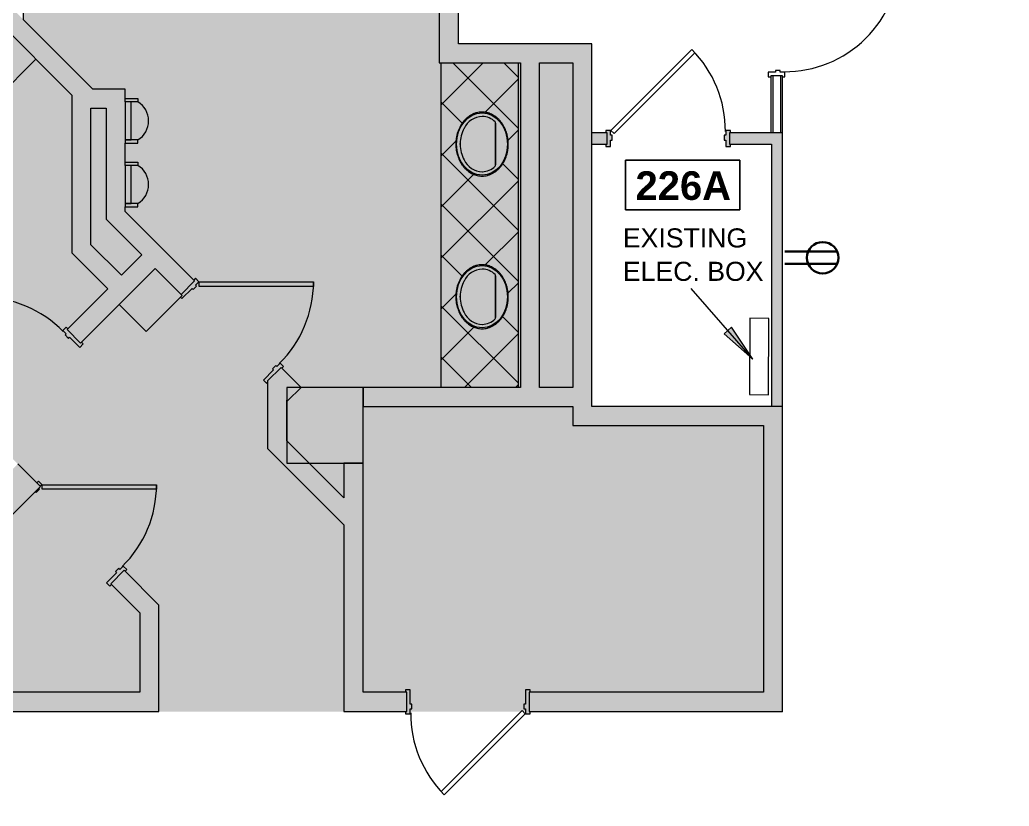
# Model space of a CAD drawing. Header units: inches. Extents: x 1180 to 3050, y -149 to 1363.
# Drawn here: x 2078.4 to 2389.6, y 404.1 to 651.3 of the extents above; entities that cross this region are included whole.
import ezdxf

# ---------------------------------------------------------------- set-up
doc = ezdxf.new("R2010")
doc.units = ezdxf.units.IN
doc.header["$MEASUREMENT"] = 0
for name, color, linetype, lineweight in [('A-ANNO-NOTE', 131, 'Continuous', 30), ('A-AREA-IDEN', 2, 'Continuous', 9), ('A-COLS', 52, 'Continuous', 13), ('A-DETL', 90, 'Continuous', 9), ('A-DETL-GENF', 92, 'Continuous', 9), ('A-DETL-THIN', 151, 'Continuous', 9), ('A-DOOR', 31, 'Continuous', 13), ('A-WALL', 113, 'Continuous', 13), ('A-WALL-PATT', 111, 'Continuous', 13), ('E-ELEC-EQPM', 71, 'Continuous', 9), ('G-ANNO-TEXT', 231, 'Continuous', 9), ('I-WALL', 2, 'Continuous', 13), ('P-SANR-FIXT', 6, 'Continuous', 13), ('Q-CASE', 31, 'Continuous', 13)]:
    doc.layers.add(name, color=color, linetype=linetype, lineweight=lineweight)
doc.styles.add('Swis721 Lt BT_1', font='swissl.ttf', dxfattribs={"height": 6})
doc.styles.add('Swis721 Lt BT_B_1', font='', dxfattribs={"height": 9})
doc.styles.get('Swis721 Lt BT_B_1').set_extended_font_data('Swis721 Lt BT', bold=True)

# ---------------------------------------------------------------- blocks, each defined once
blk = doc.blocks.new('Column Set - Column Set-6509051-FIRST FLOOR POWER _ SIGNAL')
at = {"layer": 'A-COLS', "lineweight": 9}
h = blk.add_hatch(color=7, dxfattribs=at)
h.paths.add_polyline_path([(3038.48, -123.25), (3038.48, -107.25), (3019.98, -107.25), (3019.98, -123.25)], flags=0)
h.paths.add_polyline_path([(2642.36, -123.25), (2651.67, -123.25), (2651.67, -107.25), (2642.36, -107.25)], flags=0)
h.paths.add_polyline_path([(2666.36, -123.25), (2666.36, -107.25), (2655.17, -107.25), (2655.17, -123.25)], flags=0)
h.paths.add_polyline_path([(2411.67, -123.25), (2411.67, -107.25), (2402.36, -107.25), (2402.36, -123.25)], flags=0)
h.paths.add_polyline_path([(2426.36, -123.25), (2426.36, -107.25), (2415.17, -107.25), (2415.17, -123.25)], flags=0)
h.paths.add_polyline_path([(2175.17, -123.25), (2186.36, -123.25), (2186.36, -107.25), (2175.17, -107.25), (2175.17, -115.8)], flags=0)
h.paths.add_polyline_path([(2162.36, -123.25), (2171.67, -123.25), (2171.67, -107.25), (2162.36, -107.25)], flags=0)
h.paths.add_polyline_path([(1922.3, -123.25), (1931.67, -123.25), (1931.67, -107.25), (1922.3, -107.25)], flags=0)
h.paths.add_polyline_path([(1935.17, -123.25), (1946.3, -123.25), (1946.3, -107.25), (1935.17, -107.25), (1935.17, -115.84)], flags=0)
h.paths.add_polyline_path([(1586.3, -123.25), (1586.3, -107.25), (1562.3, -107.25), (1562.3, -123.25), (1566.26, -123.25)], flags=0)
h.paths.add_polyline_path([(1571.47, 54.24), (1582.78, 65.55), (1565.81, 82.52), (1554.5, 71.21), (1567.73, 57.98)], flags=0)
h.paths.add_polyline_path([(3038.48, 111.75), (3038.48, 135.75), (3019.98, 135.75), (3019.98, 111.75), (3020.29, 111.75)], flags=0)
h.paths.add_polyline_path([(2642.36, 111.75), (2666.36, 111.75), (2666.36, 117.5), (2666.31, 117.5), (2666.31, 123.5), (2666.36, 123.5), (2666.36, 135.75), (2642.36, 135.75)], flags=0)
h.paths.add_polyline_path([(2882.36, 111.75), (2906.36, 111.75), (2906.36, 116.09), (2906.29, 116.09), (2906.29, 135.75), (2882.36, 135.75), (2882.36, 117.5)], flags=0)
h.paths.add_polyline_path([(2402.36, 111.75), (2426.36, 111.75), (2426.36, 135.75), (2402.36, 135.75), (2402.36, 123.07)], flags=0)
h.paths.add_polyline_path([(2162.36, 111.75), (2186.36, 111.75), (2186.36, 135.75), (2162.36, 135.75)], flags=0)
h.paths.add_polyline_path([(1922.3, 111.75), (1946.3, 111.75), (1946.3, 135.75), (1922.3, 135.75)], flags=0)
h.paths.add_polyline_path([(1681.4, 111.75), (1705.4, 111.75), (1705.4, 135.75), (1681.4, 135.75)], flags=0)
h.paths.add_polyline_path([(1401.76, 223.95), (1413.08, 235.26), (1396.11, 252.23), (1384.79, 240.92), (1398.32, 227.38)], flags=0)
h.paths.add_polyline_path([(1206.4, 231.75), (1222.4, 231.75), (1222.4, 255.75), (1206.4, 255.75)], flags=0)
h.paths.add_polyline_path([(3038.48, 351.75), (3038.48, 375.75), (3019.98, 375.75), (3019.98, 351.75), (3020.29, 351.75)], flags=0)
h.paths.add_polyline_path([(2886.54, 351.75), (2906.29, 351.75), (2906.29, 360.9), (2906.36, 360.9), (2906.36, 366.59), (2906.29, 366.59), (2906.29, 375.75), (2882.36, 375.75), (2882.36, 351.75)], flags=0)
h.paths.add_polyline_path([(2666.31, 351.75), (2666.36, 351.75), (2666.36, 364), (2666.31, 364), (2666.31, 370), (2666.36, 370), (2666.36, 375.75), (2642.36, 375.75), (2642.36, 351.75)], flags=0)
h.paths.add_polyline_path([(2402.36, 351.75), (2426.36, 351.75), (2426.36, 375.75), (2402.36, 375.75)], flags=0)
h.paths.add_polyline_path([(2178.1, 351.75), (2186.36, 351.75), (2186.36, 373.75), (2162.36, 373.75), (2162.36, 351.75), (2169.13, 351.75)], flags=0)
h.paths.add_polyline_path([(1946.3, 351.75), (1946.3, 373.75), (1922.3, 373.75), (1922.3, 351.75)], flags=0)
h.paths.add_polyline_path([(1465.4, 351.75), (1465.4, 375.75), (1441.4, 375.75), (1441.4, 351.75)], flags=0)
h.paths.add_polyline_path([(2014.17, 433.88), (2016.66, 439.88), (2008.17, 439.88)], flags=0)
h.paths.add_polyline_path([(2016.66, 439.88), (2020.17, 439.88), (2031.14, 450.85), (2024.07, 457.92), (2011.34, 445.19), (2015.59, 440.95)], flags=0)
h.paths.add_polyline_path([(2067.91, 487.62), (2084.88, 504.59), (2077.81, 511.66), (2060.84, 494.69), (2063.67, 491.86)], flags=0)
h.paths.add_polyline_path([(2163.48, 511.88), (2186.36, 511.88), (2186.36, 535.75), (2162.36, 535.75), (2162.36, 512.6)], flags=0)
h.paths.add_polyline_path([(1930.03, 518.02), (1947, 534.99), (1939.93, 542.07), (1922.95, 525.09), (1927.2, 520.85)], flags=0)
h.paths.add_polyline_path([(2118.15, 553.34), (2129.47, 564.66), (2120.98, 573.14), (2109.67, 561.83), (2113.69, 557.8)], flags=0)
h.paths.add_polyline_path([(1983.77, 571.76), (2000.74, 588.73), (1993.67, 595.81), (1976.69, 578.83), (1978.11, 577.42)], flags=0)
h.paths.add_polyline_path([(1856.49, 591.56), (1873.46, 608.53), (1866.39, 615.6), (1849.42, 598.63), (1856.08, 591.97)], flags=0)
h.paths.add_polyline_path([(2886.54, 591.75), (2906.29, 591.75), (2906.29, 611.15), (2906.36, 611.15), (2906.36, 615.75), (2882.36, 615.75), (2882.36, 591.75)], flags=0)
h.paths.add_polyline_path([(3038.48, 591.75), (3038.48, 615.75), (3019.98, 615.75), (3019.98, 591.75), (3036.81, 591.75)], flags=0)
h.paths.add_polyline_path([(2666.36, 591.75), (2666.36, 615.75), (2642.36, 615.75), (2642.36, 591.75), (2661.13, 591.75)], flags=0)
h.paths.add_polyline_path([(2426.36, 591.75), (2426.36, 615.75), (2402.36, 615.75), (2402.36, 591.75), (2408.36, 591.75)], flags=0)
h.paths.add_polyline_path([(1684.58, 591.75), (1705.35, 591.75), (1705.35, 615.75), (1704.32, 615.75), (1704.32, 615.57), (1696.32, 615.57), (1696.32, 615.75), (1681.4, 615.75), (1681.4, 591.75)], flags=0)
h.paths.add_polyline_path([(1465.4, 591.75), (1465.4, 615.75), (1441.4, 615.75), (1441.4, 591.75), (1456.03, 591.75)], flags=0)
h.paths.add_polyline_path([(1206.4, 591.75), (1222.4, 591.75), (1222.4, 615.75), (1206.4, 615.75), (1206.4, 605)], flags=0)
h.paths.add_polyline_path([(1910.23, 645.3), (1927.2, 662.27), (1920.13, 669.34), (1903.16, 652.37)], flags=0)
h.paths.add_polyline_path([(1783.65, 664.39), (1800.63, 681.37), (1793.55, 688.44), (1776.58, 671.47)], flags=0)
h.paths.add_polyline_path([(2056.6, 665.81), (2065.08, 674.29), (2048.11, 691.26), (2039.63, 682.78), (2049.29, 673.12)], flags=0)
h.paths.add_polyline_path([(1837.39, 718.13), (1854.37, 735.11), (1847.29, 742.18), (1830.32, 725.21), (1834.57, 720.96)], flags=0)
h.paths.add_polyline_path([(1990.13, 732.28), (1998.62, 740.76), (1981.64, 757.73), (1973.16, 749.25), (1989.31, 733.09)], flags=0)
h.paths.add_polyline_path([(2163.86, 743.75), (2180.44, 743.75), (2183.07, 761.75), (2160.36, 761.75), (2160.36, 744.08)], flags=0)
h.paths.add_polyline_path([(2184.36, 743.75), (2184.36, 761.75), (2183.36, 761.75), (2183.36, 743.75)], flags=0)
h.paths.add_polyline_path([(1705.4, 831.75), (1705.4, 855.75), (1681.4, 855.75), (1681.4, 831.75)], flags=0)
h.paths.add_polyline_path([(1206.4, 831.75), (1222.4, 831.75), (1222.4, 855.75), (1206.4, 855.75)], flags=0)
h.paths.add_polyline_path([(1465.4, 831.75), (1465.4, 855.75), (1441.4, 855.75), (1441.4, 831.75)], flags=0)
h.paths.add_polyline_path([(3019.98, 853.75), (3038.48, 853.75), (3038.48, 871.75), (3043.98, 874.5), (3043.98, 877.75), (3019.98, 877.75), (3019.98, 862.5)], flags=0)
h.paths.add_polyline_path([(2882.36, 853.75), (2906.36, 853.75), (2906.36, 877.75), (2882.36, 877.75), (2882.36, 865.49)], flags=0)
h.paths.add_polyline_path([(2650.11, 853.75), (2666.36, 853.75), (2666.36, 877.75), (2642.36, 877.75), (2642.36, 853.75)], flags=0)
h.paths.add_polyline_path([(2402.36, 853.75), (2426.36, 853.75), (2426.36, 877.75), (2402.36, 877.75)], flags=0)
h.paths.add_polyline_path([(2184.36, 859.75), (2184.36, 877.75), (2160.36, 877.75), (2160.36, 859.75), (2178.1, 859.75)], flags=0)
h.paths.add_polyline_path([(1946.9, 871.75), (1946.9, 895.75), (1928.9, 895.75), (1928.9, 871.75)], flags=0)
h.paths.add_polyline_path([(1922.9, 1071.75), (1946.9, 1071.75), (1946.9, 1095.75), (1922.9, 1095.75)], flags=0)
h.paths.add_polyline_path([(1705.4, 1071.75), (1705.4, 1095.75), (1681.4, 1095.75), (1681.4, 1071.75)], flags=0)
h.paths.add_polyline_path([(1441.4, 1071.75), (1465.4, 1071.75), (1465.4, 1095.75), (1441.4, 1095.75), (1441.4, 1073.89)], flags=0)
h.paths.add_polyline_path([(1212.03, 1071.75), (1222.4, 1071.75), (1222.4, 1095.75), (1206.4, 1095.75), (1206.4, 1071.75), (1208.68, 1071.75)], flags=0)
h.paths.add_polyline_path([(1922.9, 1191.75), (1946.9, 1191.75), (1946.9, 1215.75), (1922.9, 1215.75)], flags=0)
h.paths.add_polyline_path([(1946.9, 1338.25), (1946.9, 1356.25), (1940.4, 1356.25), (1938.9, 1354.75), (1922.9, 1354.75), (1922.9, 1338.25)], flags=0)
h.paths.add_polyline_path([(1799.9, 1338.25), (1823.9, 1338.25), (1823.87, 1354.75), (1799.9, 1354.75)], flags=0)
h.paths.add_polyline_path([(1705.4, 1338.25), (1705.4, 1354.75), (1681.4, 1354.75), (1681.4, 1338.25), (1695.06, 1338.25)], flags=0)
h.paths.add_polyline_path([(1566.26, 1338.25), (1586.9, 1338.25), (1586.9, 1354.75), (1562.9, 1354.75), (1562.9, 1338.25)], flags=0)
h.paths.add_polyline_path([(1185.4, 1338.25), (1222.4, 1338.25), (1222.4, 1354.75), (1185.4, 1354.75)], flags=0)
h.paths.add_polyline_path([(1445.44, 1338.25), (1465.4, 1338.25), (1465.4, 1354.75), (1441.4, 1354.75), (1441.4, 1338.25)], flags=0)
h.paths.add_polyline_path([(1340.84, 1338.25), (1343.9, 1338.25), (1343.9, 1354.75), (1319.9, 1354.75), (1319.9, 1338.25)], flags=0)
at = {"layer": 'A-COLS', "color": 8, "lineweight": 20}
for p, q in [((2120.98, 573.14), (2109.67, 561.83)), ((2129.47, 564.66), (2120.98, 573.14)), ((2118.15, 553.34), (2129.47, 564.66)), ((2109.67, 561.83), (2118.15, 553.34)), ((2162.36, 535.75), (2162.36, 511.88)), ((2186.36, 535.75), (2162.36, 535.75)), ((2186.36, 511.88), (2186.36, 535.75)), ((2084.88, 504.59), (2077.81, 511.66)), ((2162.36, 511.88), (2186.36, 511.88)), ((2067.91, 487.62), (2084.88, 504.59))]:
    blk.add_line(p, q, dxfattribs=at)
blk = doc.blocks.new('Door - Single - Solid Door-6523277-FIRST FLOOR POWER _ SIGNAL')
at = {"layer": 'A-DOOR'}
h = blk.add_hatch(color=250, dxfattribs=at)
h.paths.add_polyline_path([(-15.63, -3.66), (-14.13, -3.66), (-14.13, 0.84), (-13.63, 0.84), (-13.63, 2.34), (-14.13, 2.34), (-14.13, 3.84), (-15.63, 3.84), (-15.63, 3.09), (-15.26, 3.09), (-15.26, -2.91), (-15.63, -2.91), (-15.63, -3.29)], flags=0)
h.paths.add_polyline_path([(22.12, -3.66), (23.62, -3.66), (23.62, -2.91), (23.24, -2.91), (23.24, 3.09), (23.62, 3.09), (23.62, 3.84), (22.12, 3.84), (22.12, 2.34), (21.62, 2.34), (21.62, 0.84), (22.12, 0.84), (22.12, -1.79)], flags=0)
at = {"layer": 'A-DOOR', "color": 8, "lineweight": 20}
for p, q in [((-14.01, 3.84), (11.45, 29.29)), ((12.42, 28.32), (-13.03, 2.87)), ((11.45, 29.29), (12.42, 28.32)), ((-15.63, 3.84), (-15.63, 3.09)), ((-14.13, 3.84), (-15.63, 3.84)), ((-14.13, 2.34), (-14.13, 3.84)), ((-13.03, 2.87), (-14.01, 3.84)), ((23.62, 3.84), (22.12, 3.84)), ((22.12, 3.84), (22.12, 2.34)), ((23.62, 3.09), (23.62, 3.84)), ((-13.63, 2.34), (-14.13, 2.34)), ((-14.13, -3.66), (-14.13, 0.84)), ((-14.13, 0.84), (-13.63, 0.84)), ((-13.63, 0.84), (-13.63, 2.34)), ((22.12, 2.34), (21.62, 2.34)), ((21.62, 2.34), (21.62, 0.84)), ((21.62, 0.84), (22.12, 0.84)), ((22.12, 0.84), (22.12, -3.66)), ((-15.63, -2.91), (-15.63, -3.66)), ((23.62, -3.66), (23.62, -2.91)), ((-15.63, -3.66), (-14.13, -3.66)), ((22.12, -3.66), (23.62, -3.66))]:
    blk.add_line(p, q, dxfattribs=at)
at = {"layer": 'A-DOOR', "lineweight": 9}
blk.add_arc((-14.01, 3.84), 36, 359.5, 45, dxfattribs=at)
blk = doc.blocks.new('Door - Single - Solid Door-V10-FIRST FLOOR POWER _ SIGNAL')
at = {"layer": 'A-DOOR'}
h = blk.add_hatch(color=250, dxfattribs=at)
h.paths.add_polyline_path([(23.62, -3.66), (23.62, -2.91), (23.24, -2.91), (23.24, 3.09), (23.62, 3.09), (23.62, 3.84), (22.12, 3.84), (22.12, 2.34), (21.62, 2.34), (21.62, 0.84), (22.12, 0.84), (22.12, -3.66), (22.49, -3.66)], flags=0)
h.paths.add_polyline_path([(-13.63, 0.84), (-13.63, 2.34), (-14.01, 2.34), (-14.01, 0.84)], flags=0)
h.paths.add_polyline_path([(-14.13, 3.09), (-14.13, 3.84), (-15.63, 3.84), (-15.63, 3.09), (-14.88, 3.09)], flags=0)
at = {"layer": 'A-DOOR', "color": 8, "lineweight": 20}
for p, q in [((-14.01, 3.84), (11.45, 29.29)), ((12.42, 28.32), (-13.03, 2.87)), ((11.45, 29.29), (12.42, 28.32)), ((-15.63, 3.84), (-15.63, 3.09)), ((-14.13, 3.84), (-15.63, 3.84)), ((-14.13, 3.09), (-14.13, 3.84)), ((-13.03, 2.87), (-14.01, 3.84)), ((23.62, 3.84), (22.12, 3.84)), ((22.12, 3.84), (22.12, 2.34)), ((23.62, 3.09), (23.62, 3.84)), ((-13.63, 2.34), (-14.01, 2.34)), ((-14.01, 0.84), (-13.63, 0.84)), ((-13.63, 0.84), (-13.63, 2.34)), ((22.12, 2.34), (21.62, 2.34)), ((21.62, 2.34), (21.62, 0.84)), ((21.62, 0.84), (22.12, 0.84)), ((22.12, 0.84), (22.12, -3.66)), ((23.62, -3.66), (23.62, -2.91)), ((22.12, -3.66), (23.62, -3.66))]:
    blk.add_line(p, q, dxfattribs=at)
at = {"layer": 'A-DOOR', "lineweight": 9}
blk.add_arc((-14.01, 3.84), 36, 359.5, 45, dxfattribs=at)
blk = doc.blocks.new('Door - Single - Solid Door-V11-FIRST FLOOR POWER _ SIGNAL')
at = {"layer": 'A-DOOR'}
h = blk.add_hatch(color=250, dxfattribs=at)
h.paths.add_polyline_path([(23.62, -3.66), (23.62, -3.27), (23.24, -2.89), (23.24, 3.09), (23.62, 3.09), (23.62, 3.84), (22.12, 3.84), (22.12, 2.34), (21.62, 2.34), (21.62, 0.84), (22.12, 0.84), (22.12, -3.66), (23.27, -3.66)], flags=0)
h.paths.add_polyline_path([(-14.13, -3.66), (-14.13, 0.84), (-13.63, 0.84), (-13.63, 2.34), (-14.13, 2.34), (-14.13, 3.84), (-15.63, 3.84), (-15.63, 3.09), (-15.26, 3.09), (-15.26, -2.91), (-14.77, -2.91), (-14.77, -3.66), (-14.51, -3.66)], flags=0)
at = {"layer": 'A-DOOR', "color": 8, "lineweight": 20}
for p, q in [((-14.01, 3.84), (11.45, 29.29)), ((12.42, 28.32), (-13.03, 2.87)), ((11.45, 29.29), (12.42, 28.32)), ((-15.63, 3.84), (-15.63, 3.09)), ((-14.13, 3.84), (-15.63, 3.84)), ((-14.13, 2.34), (-14.13, 3.84)), ((-13.03, 2.87), (-14.01, 3.84)), ((23.62, 3.84), (22.12, 3.84)), ((22.12, 3.84), (22.12, 2.34)), ((23.62, 3.09), (23.62, 3.84)), ((-13.63, 2.34), (-14.13, 2.34)), ((-14.13, -3.66), (-14.13, 0.84)), ((-14.13, 0.84), (-13.63, 0.84)), ((-13.63, 0.84), (-13.63, 2.34)), ((22.12, 2.34), (21.62, 2.34)), ((21.62, 2.34), (21.62, 0.84)), ((21.62, 0.84), (22.12, 0.84)), ((22.12, 0.84), (22.12, -3.66)), ((-14.77, -3.66), (-14.13, -3.66)), ((22.12, -3.66), (23.62, -3.66)), ((23.62, -3.66), (23.62, -3.27))]:
    blk.add_line(p, q, dxfattribs=at)
at = {"layer": 'A-DOOR', "lineweight": 9}
blk.add_arc((-14.01, 3.84), 36, 359.5, 45, dxfattribs=at)
blk = doc.blocks.new('Door - Single - Solid Door-V13-FIRST FLOOR POWER _ SIGNAL')
at = {"layer": 'A-DOOR'}
h = blk.add_hatch(color=250, dxfattribs=at)
h.paths.add_polyline_path([(-14.13, 3.84), (-15.63, 3.84), (-15.63, 3.09), (-15.26, 3.09), (-15.26, -2.91), (-15.63, -2.91), (-15.63, -3.66), (-14.13, -3.66), (-14.13, 0.84), (-13.63, 0.84), (-13.63, 2.34), (-14.13, 2.34), (-14.13, 3.09)], flags=0)
h.paths.add_polyline_path([(23.62, 3.84), (22.12, 3.84), (22.12, 2.34), (21.62, 2.34), (21.62, 0.84), (22.12, 0.84), (22.12, -3.66), (23.62, -3.66), (23.62, -2.91), (23.24, -2.91), (23.24, 3.09), (23.62, 3.09), (23.62, 3.34)], flags=0)
at = {"layer": 'A-DOOR', "color": 8, "lineweight": 20}
for p, q in [((-14.01, 3.84), (11.45, 29.29)), ((12.42, 28.32), (-13.03, 2.87)), ((11.45, 29.29), (12.42, 28.32)), ((-15.63, 3.84), (-15.63, 3.09)), ((-14.13, 3.84), (-15.63, 3.84)), ((-14.13, 2.34), (-14.13, 3.84)), ((-13.03, 2.87), (-14.01, 3.84)), ((23.62, 3.84), (22.12, 3.84)), ((22.12, 3.84), (22.12, 2.34)), ((23.62, 3.09), (23.62, 3.84)), ((-13.63, 2.34), (-14.13, 2.34)), ((-14.13, -3.66), (-14.13, 0.84)), ((-14.13, 0.84), (-13.63, 0.84)), ((-13.63, 0.84), (-13.63, 2.34)), ((22.12, 2.34), (21.62, 2.34)), ((21.62, 2.34), (21.62, 0.84)), ((21.62, 0.84), (22.12, 0.84)), ((22.12, 0.84), (22.12, -3.66)), ((-15.63, -2.91), (-15.63, -3.66)), ((23.62, -3.66), (23.62, -2.91)), ((-15.63, -3.66), (-14.13, -3.66)), ((22.12, -3.66), (23.62, -3.66))]:
    blk.add_line(p, q, dxfattribs=at)
at = {"layer": 'A-DOOR', "lineweight": 9}
blk.add_arc((-14.01, 3.84), 36, 359.5, 45, dxfattribs=at)
blk = doc.blocks.new('Door - Single - Solid Door-6528916-FIRST FLOOR POWER _ SIGNAL')
at = {"layer": 'A-DOOR'}
h = blk.add_hatch(color=250, dxfattribs=at)
h.paths.add_polyline_path([(-15.63, 2.59), (-15.63, 1.84), (-15.26, 1.84), (-15.26, -1.66), (-15.63, -1.66), (-15.63, -2.41), (-14.13, -2.41), (-14.13, -0.41), (-13.63, -0.41), (-13.63, 1.09), (-14.13, 1.09), (-14.13, 2.59), (-15.26, 2.59)], flags=0)
h.paths.add_polyline_path([(21.62, 0.76), (21.62, -0.41), (22.12, -0.41), (22.12, -2.41), (23.62, -2.41), (23.62, -1.66), (23.24, -1.66), (23.24, 1.84), (23.62, 1.84), (23.62, 2.59), (22.12, 2.59), (22.12, 1.09), (21.62, 1.09)], flags=0)
at = {"layer": 'A-DOOR', "color": 8, "lineweight": 20}
for p, q in [((-14.01, 2.59), (11.45, 28.04)), ((11.45, 28.04), (12.42, 27.07)), ((12.42, 27.07), (-13.03, 1.62)), ((-15.63, 2.59), (-15.63, 1.84)), ((-14.13, 2.59), (-15.63, 2.59)), ((-14.13, 1.09), (-14.13, 2.59)), ((-13.63, 1.09), (-14.13, 1.09)), ((-13.03, 1.62), (-14.01, 2.59)), ((-13.63, -0.41), (-13.63, 1.09)), ((22.12, 1.09), (21.62, 1.09)), ((21.62, 1.09), (21.62, -0.41)), ((23.62, 2.59), (22.12, 2.59)), ((22.12, 2.59), (22.12, 1.09)), ((23.62, 1.84), (23.62, 2.59)), ((-15.63, -1.66), (-15.63, -2.41)), ((-15.63, -2.41), (-14.13, -2.41)), ((-14.13, -2.41), (-14.13, -0.41)), ((-14.13, -0.41), (-13.63, -0.41)), ((21.62, -0.41), (22.12, -0.41)), ((22.12, -0.41), (22.12, -2.41)), ((22.12, -2.41), (23.62, -2.41)), ((23.62, -2.41), (23.62, -1.66))]:
    blk.add_line(p, q, dxfattribs=at)
at = {"layer": 'A-DOOR', "lineweight": 9}
blk.add_arc((-14.01, 2.59), 36, 359.5, 45, dxfattribs=at)
blk = doc.blocks.new('P-Urinal-Wall-3D - P-Urinal-Wall-3D-6955483-FIRST FLOOR POWER _ SIGNAL')
at = {"layer": 'P-SANR-FIXT', "lineweight": 9}
for p, q in [((-11.29, 3), (-11.29, 7)), ((-11.29, 7), (-10.29, 7)), ((-10.29, 7), (-10.29, 3)), ((2.73, 7), (1.71, 7)), ((1.71, 7), (1.71, 3)), ((2.73, 3), (2.73, 7)), ((1.71, 4.85), (-10.29, 4.85)), ((-10.29, 4.85), (-10.29, 3)), ((1.71, 3), (1.71, 4.85)), ((-10.29, 3), (-11.29, 3)), ((-10.29, 3), (1.71, 3)), ((1.71, 3), (2.73, 3))]:
    blk.add_line(p, q, dxfattribs=at)
blk.add_arc((-4.29, 3.39), 7, 31.0027, 148.9973, dxfattribs=at)
blk = doc.blocks.new('P-Lavatory-Circular - LAVATORY-2975574-FIRST FLOOR POWER _ SIGNAL')
at = {"layer": 'P-SANR-FIXT', "lineweight": 9}
for p, q in [((-6.55, 4.28), (-6.11, 4.28)), ((-6.11, 4.28), (-6.55, 4.28)), ((-6.11, 4.28), (-4.65, 4.27)), ((-4.65, 4.27), (-6.11, 4.28)), ((-4.65, 4.27), (-3.38, 4.27)), ((-3.38, 4.27), (-4.65, 4.27)), ((-3.38, 4.27), (-2.55, 4.27)), ((-2.55, 4.27), (-3.38, 4.27)), ((-2.55, 4.27), (0.05, 4.27)), ((0.05, 4.27), (-2.55, 4.27)), ((0.05, 4.27), (1.38, 4.27)), ((1.38, 4.27), (0.05, 4.27)), ((1.38, 4.27), (2.13, 4.27)), ((2.13, 4.27), (1.38, 4.27)), ((2.13, 4.27), (3.6, 4.27)), ((3.6, 4.27), (2.13, 4.27)), ((3.6, 4.27), (4.3, 4.27)), ((4.3, 4.27), (3.6, 4.27)), ((4.3, 4.27), (4.92, 4.27)), ((4.92, 4.27), (4.3, 4.27)), ((4.92, 4.27), (5.55, 4.28)), ((5.55, 4.28), (4.92, 4.27)), ((5.55, 4.28), (5.64, 4.28)), ((5.64, 4.28), (5.55, 4.28)), ((5.64, 4.28), (5.69, 4.28)), ((5.69, 4.28), (5.64, 4.28)), ((5.69, 4.28), (6.3, 4.28)), ((6.3, 4.28), (5.69, 4.28)), ((6.3, 4.28), (6.45, 4.28)), ((6.45, 4.28), (6.3, 4.28)), ((6.45, 4.28), (6.55, 4.28)), ((6.55, 4.28), (6.45, 4.28)), ((0.13, -6.89), (-0.13, -6.89)), ((-0.13, -6.89), (0.13, -6.89))]:
    blk.add_line(p, q, dxfattribs=at)
for centre, radius, start, end in [((-2.73, -0.08), 5.97, 135.0983, 178.3066), ((-2.73, -0.08), 5.97, 135.0981, 178.3067), ((-6.56, 3.68), 0.604, 89.7857, 131.7769), ((-6.56, 3.68), 0.604, 89.7871, 131.7784), ((6.56, 3.68), 0.604, 48.2231, 90.2143), ((6.56, 3.68), 0.604, 48.2231, 90.2145), ((2.73, -0.08), 5.97, 1.6934, 44.9017), ((2.73, -0.08), 5.97, 1.6934, 44.9017), ((-2.24, 0.23), 6.45, 181.2745, 245.2065), ((-2.24, 0.23), 6.45, 181.2743, 245.2066), ((2.24, 0.23), 6.45, 294.7935, 358.7255), ((2.24, 0.23), 6.45, 294.7935, 358.7255), ((-0.13, 2.98), 9.86, 240.715, 269.9869), ((-0.13, 2.98), 9.86, 240.715, 269.987), ((0.13, 2.98), 9.86, 270.0131, 299.285), ((0.13, 2.98), 9.86, 270.0131, 299.285)]:
    blk.add_arc(centre, radius, start, end, dxfattribs=at)
blk.add_ellipse((0, 0), major_axis=(9.81, 0), ratio=0.814875, dxfattribs=at)
for points in [[(10.06, 0), (10.06, 0.3), (10.02, 0.87), (9.89, 1.58), (9.72, 2.14), (9.57, 2.56), (9.4, 2.96), (9.2, 3.36), (8.97, 3.75), (8.72, 4.13), (8.44, 4.5), (8.14, 4.86), (7.82, 5.2), (7.48, 5.53), (7.12, 5.84), (6.74, 6.14), (6.34, 6.42), (5.92, 6.68), (5.48, 6.93), (5.03, 7.15), (4.57, 7.36), (4.09, 7.55), (3.61, 7.71), (3.11, 7.86), (2.61, 7.98), (2.09, 8.08), (1.57, 8.16), (1.05, 8.22), (0.53, 8.25), (0, 8.26), (-0.53, 8.25), (-1.03, 8.22), (-1.51, 8.17), (-2.11, 8.08), (-2.72, 7.96), (-3.3, 7.8), (-3.87, 7.63), (-4.58, 7.37), (-5.37, 7), (-6.01, 6.63), (-6.49, 6.32), (-6.95, 5.98), (-7.49, 5.53), (-7.98, 5.04), (-8.33, 4.64), (-8.67, 4.21), (-9.04, 3.66), (-9.41, 2.97), (-9.7, 2.24), (-9.91, 1.51), (-10.03, 0.77), (-10.06, 0.26), (-10.06, 0)], [(-10.06, 0), (-10.06, -0.29), (-10.02, -0.87), (-9.89, -1.57), (-9.72, -2.13), (-9.57, -2.55), (-9.4, -2.96), (-9.2, -3.35), (-8.97, -3.74), (-8.72, -4.12), (-8.44, -4.49), (-8.14, -4.85), (-7.82, -5.19), (-7.48, -5.52), (-7.12, -5.84), (-6.74, -6.13), (-6.34, -6.41), (-5.92, -6.68), (-5.48, -6.92), (-5.03, -7.15), (-4.57, -7.35), (-4.09, -7.54), (-3.61, -7.71), (-3.11, -7.85), (-2.61, -7.97), (-2.09, -8.07), (-1.57, -8.15), (-1.05, -8.21), (-0.53, -8.24), (0, -8.25), (0.53, -8.24), (1.03, -8.21), (1.51, -8.16), (2.12, -8.07), (2.72, -7.95), (3.3, -7.8), (3.87, -7.62), (4.58, -7.36), (5.37, -6.99), (6.01, -6.62), (6.49, -6.31), (6.95, -5.98), (7.49, -5.53), (7.98, -5.04), (8.33, -4.63), (8.67, -4.2), (9.04, -3.65), (9.41, -2.96), (9.7, -2.24), (9.91, -1.5), (10.03, -0.76), (10.06, -0.25), (10.06, 0)]]:
    blk.add_open_spline(points, degree=3, knots=[0, 0, 0, 0, 0.033333, 0.066667, 0.083333, 0.1, 0.116667, 0.133333, 0.15, 0.166667, 0.183333, 0.2, 0.216667, 0.233333, 0.25, 0.266667, 0.283333, 0.3, 0.316667, 0.333333, 0.35, 0.366667, 0.383333, 0.4, 0.416667, 0.433333, 0.45, 0.466667, 0.483333, 0.5, 0.516667, 0.533333, 0.547917, 0.5625, 0.591667, 0.60625, 0.620833, 0.65, 0.679167, 0.708333, 0.722917, 0.7375, 0.766667, 0.795833, 0.810417, 0.825, 0.854167, 0.883333, 0.9125, 0.941667, 0.970833, 1, 1, 1, 1], dxfattribs=at)
blk = doc.blocks.new('Door - Single - Solid Door-6981737-FIRST FLOOR POWER _ SIGNAL')
at = {"layer": 'A-DOOR'}
for p, q in [((-14.01, 38.71), (-12.63, 38.71)), ((-14.01, 2.71), (-14.01, 38.71)), ((-12.63, 38.71), (-12.63, 2.71)), ((-12.63, 2.71), (-14.01, 2.71))]:
    blk.add_line(p, q, dxfattribs=at)
at = {"layer": 'A-DOOR', "lineweight": 9}
for p, q in [((-15.63, 2.71), (-15.63, 1.96)), ((-14.13, 2.71), (-15.63, 2.71)), ((-14.13, 1.21), (-14.13, 2.71)), ((-13.63, 1.21), (-14.13, 1.21)), ((-13.63, -0.29), (-13.63, 1.21)), ((22.12, 1.21), (21.62, 1.21)), ((21.62, 1.21), (21.62, -0.29)), ((23.62, 2.71), (22.12, 2.71)), ((22.12, 2.71), (22.12, 1.21)), ((23.62, 1.96), (23.62, 2.71)), ((-15.63, -1.79), (-15.63, -2.54)), ((-15.63, -2.54), (-14.13, -2.54)), ((-14.13, -2.54), (-14.13, -0.29)), ((-14.13, -0.29), (-13.63, -0.29)), ((21.62, -0.29), (22.12, -0.29)), ((22.12, -0.29), (22.12, -2.54)), ((22.12, -2.54), (23.62, -2.54)), ((23.62, -2.54), (23.62, -1.79))]:
    blk.add_line(p, q, dxfattribs=at)
blk.add_arc((-14.01, 2.71), 36, 359.5, 90, dxfattribs=at)
blk = doc.blocks.new('Electrical Equipment 2 - Electrical Equipment 1-7212505-FIRST FLOOR POWER _ SIGNAL')
at = {"layer": 'E-ELEC-EQPM'}
for p, q in [((2312.12, 255.02), (2288.12, 255.02)), ((2288.12, 255.02), (2288.12, 249.02)), ((2312.12, 249.02), (2312.12, 255.02)), ((2288.12, 249.02), (2312.12, 249.02))]:
    blk.add_line(p, q, dxfattribs=at)
blk = doc.blocks.new('Room Tag - Number Only-4120135-FIRST FLOOR POWER _ SIGNAL')
at = {"layer": 'A-AREA-IDEN'}
for p, q in [((-0.1881, -0.1636), (-0.1881, -0.0018)), ((-0.1881, -0.0018), (0.1869, -0.0018)), ((0.1869, -0.0018), (-0.1881, -0.0018)), ((-0.1881, -0.0018), (-0.1881, -0.1636)), ((0.1869, -0.0018), (0.1869, -0.1636)), ((0.1869, -0.1636), (0.1869, -0.0018)), ((0.1869, -0.1636), (-0.1881, -0.1636)), ((-0.1881, -0.1636), (0.1869, -0.1636))]:
    blk.add_line(p, q, dxfattribs=at)

msp = doc.modelspace()

# ---------------------------------------------------------------- hatches: boundary and pattern name
at = {"layer": 'A-DETL-GENF'}
h = msp.add_hatch(color=9, dxfattribs=at)
h.paths.add_polyline_path([(2242.5, 433.75), (2318.36, 433.75), (2318.36, 433.88), (2238.98, 433.88), (2238.98, 433.75)], flags=0)
h.paths.add_polyline_path([(2236.03, 433.75), (2237.48, 433.75), (2237.48, 434.63), (2236.98, 434.63), (2236.98, 436.13), (2237.48, 436.13), (2237.48, 440.63), (2238.98, 440.63), (2238.98, 439.88), (2312.36, 439.88), (2312.36, 523.75), (2252.36, 523.75), (2252.36, 529.75), (2186.36, 529.75), (2186.36, 439.88), (2199.73, 439.88), (2199.73, 440.63), (2201.23, 440.63), (2201.23, 436.13), (2201.73, 436.13), (2201.73, 434.63), (2201.23, 434.63), (2201.23, 433.75), (2210.93, 433.75)], flags=0)
h.paths.add_polyline_path([(2116.17, 433.75), (2199.73, 433.75), (2199.73, 433.88), (2180.36, 433.88), (2180.36, 492.48), (2156.36, 516.48), (2156.34, 537.25), (2156.08, 536.98), (2155.02, 538.04), (2158.2, 541.23), (2157.85, 541.58), (2158.91, 542.64), (2159.26, 542.29), (2160.32, 543.35), (2161.38, 542.29), (2160.85, 541.76), (2166.86, 535.75), (2235.86, 535.75), (2235.86, 637.75), (2210.36, 637.75), (2210.36, 660.25), (2178.36, 660.25), (2178.36, 729.5), (2079.57, 729.5), (2079.57, 651.32), (2101.34, 629.55), (2111.53, 629.55), (2111.53, 591.08), (2133.1, 569.51), (2133.63, 570.04), (2134.69, 568.98), (2133.63, 567.92), (2133.98, 567.57), (2132.92, 566.5), (2132.57, 566.86), (2129.39, 563.68), (2128.94, 564.13), (2118.15, 553.34), (2109.67, 561.83), (2097.76, 549.92), (2098.29, 549.39), (2097.23, 548.33), (2094.05, 551.51), (2093.69, 551.16), (2092.63, 552.22), (2092.99, 552.57), (2091.93, 553.63), (2092.99, 554.69), (2093.52, 554.16), (2106.1, 566.74), (2094.78, 578.06), (2094.78, 627.63), (1963.39, 759.02), (1912.55, 759.02), (1904.49, 767.09), (1894.28, 756.88), (1894.81, 756.35), (1893.75, 755.29), (1892.69, 756.35), (1892.34, 756), (1891.28, 757.06), (1891.63, 757.41), (1888.45, 760.59), (1889.51, 761.66), (1890.04, 761.12), (1900.24, 771.33), (1875.62, 795.95), (1875.09, 795.42), (1874.03, 796.48), (1877.21, 799.66), (1876.86, 800.02), (1877.92, 801.08), (1878.27, 800.72), (1879.34, 801.78), (1880.4, 800.72), (1879.87, 800.19), (1903.31, 776.75), (1983.31, 776.75), (1983.31, 871.75), (1928.9, 871.75), (1928.9, 959.75), (1865.9, 959.75), (1865.9, 916.75), (1771.27, 916.75), (1771.27, 857.51), (1871.24, 857.51), (1846.9, 833.16), (1852.11, 827.95), (1852.64, 828.48), (1853.7, 827.42), (1852.64, 826.36), (1853, 826), (1851.94, 824.94), (1851.58, 825.3), (1848.4, 822.11), (1847.34, 823.17), (1847.87, 823.7), (1842.79, 828.78), (1798.27, 828.78), (1798.27, 839.78), (1775.27, 839.78), (1775.27, 828.78), (1765.27, 828.78), (1765.27, 770.28), (1819.19, 770.28), (1819.87, 769.6), (1820.4, 770.13), (1821.46, 769.07), (1820.4, 768.01), (1820.76, 767.65), (1819.7, 766.59), (1819.34, 766.95), (1816.16, 763.76), (1815.65, 764.28), (1771.27, 764.28), (1771.27, 685.26), (1780.83, 675.71), (1842.52, 737.4), (1841.79, 738.13), (1844.97, 741.31), (1844.62, 741.67), (1845.68, 742.73), (1846.04, 742.37), (1847.1, 743.44), (1848.16, 742.37), (1847.63, 741.84), (1859.19, 730.28), (1862.29, 733.37), (1861.76, 733.9), (1862.82, 734.96), (1866, 731.78), (1866.35, 732.13), (1867.41, 731.07), (1867.06, 730.72), (1868.12, 729.66), (1867.06, 728.6), (1866.53, 729.13), (1863.44, 726.03), (2064.41, 525.06), (2065.76, 526.41), (2065.23, 526.94), (2066.29, 528), (2067.35, 526.94), (2067.71, 527.29), (2068.77, 526.23), (2068.41, 525.88), (2071.6, 522.7), (2070.54, 521.64), (2070.01, 522.17), (2068.65, 520.82), (2083.73, 505.74), (2084.26, 506.27), (2085.32, 505.21), (2084.79, 504.68), (2084.88, 504.59), (2084.35, 504.06), (2084.62, 503.79), (2083.56, 502.73), (2083.29, 503), (2020.17, 439.88), (2116.17, 439.88), (2116.17, 464.81), (2107.24, 473.74), (2106.71, 473.21), (2105.65, 474.27), (2108.84, 477.45), (2108.48, 477.81), (2109.54, 478.87), (2109.9, 478.51), (2110.96, 479.57), (2112.02, 478.51), (2111.49, 477.98), (2122.17, 467.3), (2122.17, 433.88), (2014.17, 433.88), (2014.3, 433.75), (2113.69, 433.75)], flags=0)
h.paths.add_polyline_path([(2011.34, 445.19), (2024.07, 457.92), (2026.9, 455.09), (2063.67, 491.86), (2060.84, 494.69), (2073.57, 507.42), (1996.49, 584.49), (1983.77, 571.76), (1976.69, 578.83), (1989.42, 591.56), (1922.95, 658.03), (1910.23, 645.3), (1903.16, 652.37), (1915.88, 665.1), (1850.12, 730.86), (1837.39, 718.13), (1834.57, 720.96), (1797.8, 684.19), (1800.63, 681.37), (1787.9, 668.64), (1805.58, 650.96), (1801.33, 646.72), (1831.03, 617.02), (1835.27, 621.26), (1853.66, 602.88), (1866.39, 615.6), (1873.46, 608.53), (1860.73, 595.81), (1879.11, 577.42), (1874.87, 573.18), (1904.57, 543.48), (1908.81, 547.72), (1927.2, 529.34), (1939.93, 542.07), (1947, 534.99), (1934.27, 522.27), (1952.65, 503.88), (1948.41, 499.64), (1978.11, 469.94), (1982.35, 474.18), (2007.1, 449.43)], flags=0)
h.paths.add_polyline_path([(2180.36, 500.97), (2180.36, 511.88), (2169.45, 511.88), (2178.1, 503.23)], flags=0)
h.paths.add_polyline_path([(2242.5, 535.75), (2252.36, 535.75), (2252.36, 637.75), (2241.86, 637.75), (2241.86, 535.75)], flags=0)
h.paths.add_polyline_path([(2110.34, 570.99), (2116.74, 577.38), (2105.53, 588.59), (2105.53, 623.55), (2100.78, 623.55), (2100.78, 580.54), (2109.67, 571.66)], flags=0)
h.paths.add_polyline_path([(2073.57, 657.32), (2073.57, 743.75), (2013.31, 743.75), (2013.31, 759.02), (1971.87, 759.02), (1977.4, 753.49), (1981.64, 757.73), (1998.62, 740.76), (1994.37, 736.52), (2043.87, 687.02), (2048.11, 691.26), (2065.08, 674.29), (2060.84, 670.05), (2065.08, 665.81)], flags=0)
h.paths.add_polyline_path([(2184.36, 666.25), (2184.36, 743.75), (2183.36, 743.75), (2183.36, 666.25)], flags=0)
h.paths.add_polyline_path([(2080.07, 735.5), (2178.36, 735.5), (2178.36, 743.75), (2079.57, 743.75), (2079.57, 735.5)], flags=0)
h.paths.add_polyline_path([(1920.48, 765.02), (1983.31, 765.02), (1983.31, 770.75), (1909.31, 770.75), (1915.04, 765.02)], flags=0)
h.paths.add_polyline_path([(1990.13, 765.02), (2013.31, 765.02), (2013.31, 871.75), (1989.31, 871.75), (1989.31, 765.02)], flags=0)
h.paths.add_polyline_path([(1771.77, 832.28), (1771.77, 845.78), (1804.27, 845.78), (1804.27, 834.78), (1840.03, 834.78), (1856.76, 851.51), (1771.27, 851.51), (1771.27, 832.28)], flags=0)
h.paths.add_polyline_path([(1940.9, 895.75), (1940.9, 967.84), (1839, 967.84), (1839, 922.75), (1862.4, 922.75), (1862.4, 963.25), (1934.9, 963.25), (1934.9, 895.75)], flags=0)
h.paths.add_polyline_path([(1791.67, 922.75), (1833, 922.75), (1833, 967.84), (1771.27, 967.84), (1771.27, 966.47), (1772.02, 966.47), (1772.02, 964.97), (1767.52, 964.97), (1767.52, 964.47), (1766.02, 964.47), (1766.02, 964.97), (1765.27, 964.97), (1765.27, 928.72), (1766.02, 928.72), (1766.02, 929.22), (1767.52, 929.22), (1767.52, 928.72), (1772.02, 928.72), (1772.02, 927.22), (1771.27, 927.22), (1771.27, 922.75), (1772.02, 922.75)], flags=0)
h.paths.add_polyline_path([(1904.97, 949.63), (1904.97, 949.63), (1905.38, 950.16)], flags=0)
h.paths.add_polyline_path([(1874.97, 949.63), (1874.97, 949.63), (1875.38, 950.16)], flags=0)
at = {"layer": 'A-WALL-PATT', "lineweight": 9}
for points in [[(2094.78, 627.63), (2094.78, 629.55), (2101.34, 629.55), (2060.84, 670.05), (2056.6, 665.81), (2065.31, 657.1)], [(2215.71, 637.75), (2216.36, 637.75), (2216.36, 660.25), (2210.36, 660.25), (2210.36, 637.75), (2210.86, 637.75)], [(2225.48, 637.75), (2258.36, 637.75), (2258.36, 643.75), (2216.36, 643.75), (2216.36, 637.75), (2223.8, 637.75)], [(2241.86, 535.75), (2241.86, 637.75), (2235.86, 637.75), (2235.86, 535.75)], [(2252.36, 523.75), (2258.36, 523.75), (2258.36, 637.75), (2252.36, 637.75), (2252.36, 529.75)], [(2101.34, 623.55), (2111.53, 623.55), (2111.53, 629.55), (2094.78, 629.55), (2094.78, 623.55), (2100.78, 623.55)], [(2100.78, 580.54), (2100.78, 623.55), (2094.78, 623.55), (2094.78, 586.54), (2097.49, 583.83)], [(2111.53, 591.08), (2111.53, 623.55), (2105.53, 623.55), (2105.53, 597.08), (2110.37, 592.23)], [(2318.36, 529.75), (2318.36, 612.25), (2314.86, 612.25), (2314.86, 529.75)], [(2106.1, 566.74), (2110.34, 570.99), (2094.78, 586.54), (2094.78, 578.06), (2099.7, 573.14)], [(2162.36, 518.97), (2162.36, 531.77), (2156.36, 537.77), (2156.36, 524.97)], [(2252.36, 529.75), (2252.36, 535.75), (2186.36, 535.75), (2186.36, 529.75), (2251.89, 529.75)], [(2312.36, 523.75), (2318.36, 523.75), (2318.36, 529.75), (2258.36, 529.75), (2258.36, 523.75)], [(2180.36, 492.48), (2180.36, 500.97), (2169.45, 511.88), (2163.48, 511.88), (2162.36, 512.6), (2162.36, 518.97), (2156.36, 524.97), (2156.36, 516.48), (2172.04, 500.8)], [(2318.36, 439.88), (2318.36, 523.75), (2312.36, 523.75), (2312.36, 439.88)], [(2186.36, 433.88), (2186.36, 511.88), (2180.36, 511.88), (2180.36, 433.88)], [(2122.17, 458.81), (2122.17, 467.3), (2111.22, 478.25), (2106.98, 474.01), (2116.17, 464.81)], [(2116.17, 433.88), (2122.17, 433.88), (2122.17, 458.81), (2116.17, 464.81), (2116.17, 439.88)], [(2116.17, 433.88), (2116.17, 439.88), (2016.66, 439.88), (2014.17, 433.88), (2113.69, 433.88)]]:
    msp.add_hatch(color=7, dxfattribs=at).paths.add_polyline_path(points, flags=0)
h = msp.add_hatch(color=7, dxfattribs=at)
h.paths.add_polyline_path([(2263.11, 612.25), (2263.11, 615.75), (2258.36, 615.75), (2258.36, 612.25), (2259.31, 612.25)], flags=0)
h.paths.add_polyline_path([(2317.73, 612.25), (2318.36, 612.25), (2318.36, 615.75), (2301.61, 615.75), (2301.61, 612.25), (2315.23, 612.25)], flags=0)
h = msp.add_hatch(color=7, dxfattribs=at)
h.paths.add_polyline_path([(2162.36, 531.77), (2162.36, 535.75), (2166.86, 535.75), (2160.59, 542.02), (2156.36, 537.77), (2160.59, 533.54)], flags=0)
h.paths.add_polyline_path([(2129.12, 565), (2133.36, 569.24), (2105.53, 597.08), (2105.53, 588.59), (2124.88, 569.24)], flags=0)
h = msp.add_hatch(color=7, dxfattribs=at)
h.paths.add_polyline_path([(2068.65, 520.82), (2070.27, 522.43), (2066.03, 526.68), (2064.41, 525.06), (2067.91, 521.56)], flags=0)
h.paths.add_polyline_path([(2097.49, 549.66), (2120.98, 573.14), (2116.74, 577.38), (2093.25, 553.9), (2094.25, 552.9)], flags=0)
h = msp.add_hatch(color=7, dxfattribs=at)
h.paths.add_polyline_path([(2252.36, 433.88), (2318.36, 433.88), (2318.36, 439.88), (2238.61, 439.88), (2238.61, 433.88), (2242.5, 433.88)], flags=0)
h.paths.add_polyline_path([(2187.04, 433.88), (2200.11, 433.88), (2200.11, 439.88), (2186.36, 439.88), (2186.36, 433.88)], flags=0)
at = {"layer": 'G-ANNO-TEXT'}
msp.add_hatch(color=7, dxfattribs=at).paths.add_polyline_path([(2309, 544.57), (2302.31, 554.66), (2299.93, 552.58)], flags=0)
at = {"layer": 'Q-CASE', "lineweight": 9}
h = msp.add_hatch(dxfattribs=at)
h.set_pattern_fill('FP_2', color=256, style=0, pattern_type=2)
h.set_pattern_definition([(45, (0, 0), (-8.012227, 8.012227), []), (135, (0, 0), (-8.012227, -8.012227), [])])
h.paths.add_polyline_path([(2235.11, 535.75), (2235.11, 637.75), (2210.86, 637.75), (2210.86, 535.75), (2215.71, 535.75)], flags=0)
h.paths.add_polyline_path([(2223.8, 554.18), (2222.05, 554.42), (2220.29, 555.16), (2218.87, 556.19), (2217.62, 557.58), (2216.63, 559.27), (2215.94, 561.17), (2215.59, 563.19), (2215.59, 565.3), (2215.95, 567.35), (2216.77, 569.47), (2217.76, 571.08), (2219.02, 572.44), (2220.5, 573.46), (2222.11, 574.09), (2223.89, 574.3), (2225.51, 574.09), (2227.16, 573.44), (2228.65, 572.39), (2229.97, 570.91), (2230.95, 569.28), (2231.65, 567.32), (2232.01, 565.3), (2232.01, 563.19), (2231.57, 560.92), (2230.87, 559.09), (2229.84, 557.41), (2228.61, 556.07), (2227.14, 555.05), (2225.36, 554.38), (2223.87, 554.19)], flags=0)
h.paths.add_polyline_path([(2223.8, 602.18), (2222.08, 602.4), (2220.44, 603.05), (2218.91, 604.14), (2217.62, 605.58), (2216.63, 607.27), (2215.94, 609.17), (2215.59, 611.19), (2215.59, 613.3), (2216.02, 615.54), (2216.71, 617.38), (2217.71, 619.03), (2218.97, 620.4), (2220.44, 621.44), (2222.08, 622.09), (2223.89, 622.3), (2225.55, 622.07), (2227.31, 621.33), (2228.73, 620.3), (2229.97, 618.91), (2230.97, 617.22), (2231.65, 615.32), (2232.01, 613.29), (2232.01, 611.19), (2231.65, 609.14), (2230.83, 607.02), (2229.83, 605.4), (2228.57, 604.04), (2227.09, 603.03), (2225.36, 602.38), (2223.8, 602.18)], flags=0)

# ---------------------------------------------------------------- linework, layer by layer
at = {"layer": 'A-ANNO-NOTE'}
for p, q in [((2319.01, 578.42), (2335.54, 578.42)), ((2319.01, 578.42), (2335.54, 578.42)), ((2319.01, 574.59), (2335.54, 574.59))]:
    msp.add_line(p, q, dxfattribs=at)
msp.add_circle((2330.97, 576.5), 4.95, dxfattribs=at)
at = {"layer": 'A-DETL', "lineweight": 13}
msp.add_line((2083.47, 638.94), (2052.36, 607.83), dxfattribs=at)
at = {"layer": 'A-DETL-THIN'}
for p, q in [((2216.36, 643.75), (2216.36, 666.25)), ((2258.36, 643.75), (2216.36, 643.75)), ((2258.36, 529.75), (2258.36, 643.75)), ((2318.36, 529.75), (2258.36, 529.75)), ((2318.36, 433.75), (2318.36, 529.75))]:
    msp.add_line(p, q, dxfattribs=at)
at = {"layer": 'A-WALL'}
for p, q in [((2315.23, 633.75), (2315.23, 615.75)), ((2317.73, 633.75), (2317.73, 615.75))]:
    msp.add_line(p, q, dxfattribs=at)
at = {"layer": 'G-ANNO-TEXT', "color": 7}
for p, q in [((2309, 544.57), (2289.6, 566.85)), ((2302.31, 554.66), (2299.93, 552.58)), ((2309, 544.57), (2302.31, 554.66)), ((2299.93, 552.58), (2309, 544.57))]:
    msp.add_line(p, q, dxfattribs=at)
at = {"layer": 'I-WALL', "color": 8, "lineweight": 20}
for p, q in [((2079.57, 651.32), (2079.57, 729.5)), ((2216.36, 643.75), (2216.36, 666.25)), ((2056.6, 665.81), (2094.78, 627.63)), ((2210.36, 660.25), (2210.36, 637.75)), ((2101.34, 629.55), (2079.57, 651.32)), ((2258.36, 643.75), (2216.36, 643.75)), ((2258.36, 615.75), (2258.36, 643.75)), ((2210.36, 637.75), (2235.86, 637.75)), ((2235.86, 637.75), (2235.86, 535.75)), ((2241.86, 637.75), (2252.36, 637.75)), ((2241.86, 535.75), (2241.86, 637.75)), ((2252.36, 637.75), (2252.36, 535.75)), ((2111.53, 629.55), (2101.34, 629.55)), ((2111.53, 626.55), (2111.53, 629.55)), ((2094.78, 627.63), (2094.78, 578.06)), ((2100.78, 623.55), (2105.53, 623.55)), ((2100.78, 580.54), (2100.78, 623.55)), ((2105.53, 623.55), (2105.53, 588.59)), ((2263.11, 615.75), (2258.36, 615.75)), ((2263.11, 612.25), (2263.11, 615.75)), ((2318.36, 615.75), (2301.61, 615.75)), ((2301.61, 615.75), (2301.61, 612.25)), ((2318.36, 433.88), (2318.36, 615.75)), ((2111.53, 606.55), (2111.53, 612.53)), ((2258.36, 529.75), (2258.36, 612.25)), ((2258.36, 612.25), (2263.11, 612.25)), ((2301.61, 612.25), (2314.86, 612.25)), ((2314.86, 612.25), (2314.86, 529.75)), ((2111.53, 591.08), (2111.53, 592.53)), ((2105.53, 588.59), (2116.74, 577.38)), ((2133.36, 569.24), (2111.53, 591.08)), ((2110.34, 570.99), (2100.78, 580.54)), ((2094.78, 578.06), (2106.1, 566.74)), ((2116.74, 577.38), (2110.34, 570.99)), ((2097.49, 549.66), (2120.98, 573.14)), ((2120.98, 573.14), (2129.12, 565)), ((2106.1, 566.74), (2093.25, 553.9)), ((2129.12, 565), (2133.36, 569.24)), ((2093.25, 553.9), (2097.49, 549.66)), ((2160.59, 542.02), (2156.34, 537.78)), ((2166.86, 535.75), (2160.59, 542.02)), ((2156.34, 537.78), (2156.36, 537.77)), ((2156.36, 537.77), (2156.36, 516.48)), ((2162.62, 531.5), (2166.86, 535.75)), ((2235.86, 535.75), (2186.36, 535.75)), ((2186.36, 535.75), (2186.36, 529.75)), ((2252.36, 535.75), (2241.86, 535.75)), ((2162.36, 518.97), (2162.36, 531.77)), ((2162.36, 531.77), (2162.62, 531.5)), ((2186.36, 529.75), (2252.36, 529.75)), ((2252.36, 529.75), (2252.36, 523.75)), ((2314.86, 529.75), (2258.36, 529.75)), ((2252.36, 523.75), (2312.36, 523.75)), ((2312.36, 523.75), (2312.36, 439.88)), ((2180.36, 500.97), (2162.36, 518.97)), ((2156.36, 516.48), (2180.36, 492.48)), ((2180.36, 511.88), (2180.36, 500.97)), ((2186.36, 511.88), (2180.36, 511.88)), ((2186.36, 439.88), (2186.36, 511.88)), ((2180.36, 492.48), (2180.36, 433.88)), ((2111.22, 478.25), (2106.98, 474.01)), ((2122.17, 467.3), (2111.22, 478.25)), ((2106.98, 474.01), (2116.17, 464.81)), ((2122.17, 433.88), (2122.17, 467.3)), ((2116.17, 464.81), (2116.17, 439.88)), ((2116.17, 439.88), (2016.66, 439.88)), ((2200.11, 439.88), (2186.36, 439.88)), ((2200.11, 433.88), (2200.11, 439.88)), ((2312.36, 439.88), (2238.61, 439.88)), ((2238.61, 439.88), (2238.61, 433.88)), ((2014.17, 433.88), (2122.17, 433.88)), ((2180.36, 433.88), (2200.11, 433.88)), ((2238.61, 433.88), (2318.36, 433.88))]:
    msp.add_line(p, q, dxfattribs=at)
at = {"layer": 'I-WALL'}
for p, q in [((2318.36, 633.75), (2314.61, 633.75)), ((2314.61, 633.75), (2314.61, 615.75)), ((2318.36, 615.75), (2318.36, 633.75))]:
    msp.add_line(p, q, dxfattribs=at)
at = {"layer": 'Q-CASE', "lineweight": 9}
for p, q in [((2210.86, 637.75), (2210.86, 535.75)), ((2235.11, 637.75), (2235.11, 535.75))]:
    msp.add_line(p, q, dxfattribs=at)

# ---------------------------------------------------------------- block references
at = {"layer": 'A-AREA-IDEN', "xscale": 95.99999999999994, "yscale": 95.99999999999994, "zscale": 95.99999999999994}
msp.add_blockref('Room Tag - Number Only-4120135-FIRST FLOOR POWER _ SIGNAL', (2286.98, 607.31), dxfattribs=at)
at = {"layer": 'A-COLS', "lineweight": 9}
msp.add_blockref('Column Set - Column Set-6509051-FIRST FLOOR POWER _ SIGNAL', (0, 0), dxfattribs=at)
at = {"layer": 'A-DOOR'}
for name, p, rotation in [('Door - Single - Solid Door-6981737-FIRST FLOOR POWER _ SIGNAL', (2316.39, 656.99), 270), ('Door - Single - Solid Door-V11-FIRST FLOOR POWER _ SIGNAL', (2141.97, 556.27), 314.9999999999994), ('Door - Single - Solid Door-6523277-FIRST FLOOR POWER _ SIGNAL', (2079, 535.28), 44.99999999999989), ('Door - Single - Solid Door-V10-FIRST FLOOR POWER _ SIGNAL', (2092.6, 492.5), 314.9999999999978), ('Door - Single - Solid Door-V13-FIRST FLOOR POWER _ SIGNAL', (2223.35, 436.97), 180)]:
    msp.add_blockref(name, p, dxfattribs=dict(at, rotation=rotation))
msp.add_blockref('Door - Single - Solid Door-6528916-FIRST FLOOR POWER _ SIGNAL', (2278.36, 613.91), dxfattribs=at)
at = {"layer": 'E-ELEC-EQPM', "rotation": 269.7410918318274}
msp.add_blockref('Electrical Equipment 2 - Electrical Equipment 1-7212505-FIRST FLOOR POWER _ SIGNAL', (2069.37, 2846.7), dxfattribs=at)
at = {"layer": 'P-SANR-FIXT', "lineweight": 9}
for name, p, rotation in [('P-Urinal-Wall-3D - P-Urinal-Wall-3D-6955483-FIRST FLOOR POWER _ SIGNAL', (2108.53, 615.25), 270), ('P-Lavatory-Circular - LAVATORY-2975574-FIRST FLOOR POWER _ SIGNAL', (2223.8, 612.25), 269.9999999999997), ('P-Urinal-Wall-3D - P-Urinal-Wall-3D-6955483-FIRST FLOOR POWER _ SIGNAL', (2108.53, 595.25), 270), ('P-Lavatory-Circular - LAVATORY-2975574-FIRST FLOOR POWER _ SIGNAL', (2223.8, 564.25), 269.9999999999997)]:
    msp.add_blockref(name, p, dxfattribs=dict(at, rotation=rotation))

# ---------------------------------------------------------------- texts
at = {"layer": 'A-AREA-IDEN', "insert": (2272.07, 603.69), "char_height": 9, "width": 35.148, "attachment_point": 1, "style": 'Swis721 Lt BT_B_1'}
msp.add_mtext('226A', dxfattribs=at)
at = {"layer": 'G-ANNO-TEXT', "color": 7, "char_height": 6, "attachment_point": 1, "style": 'Swis721 Lt BT_1'}
for s, insert, width in [('EXISTING', (2268.09, 585.74), 45.147), ('ELEC. BOX', (2268.09, 575.24), 51.813)]:
    msp.add_mtext(s, dxfattribs=dict(at, insert=insert, width=width))

doc.saveas('drawing.dxf')
